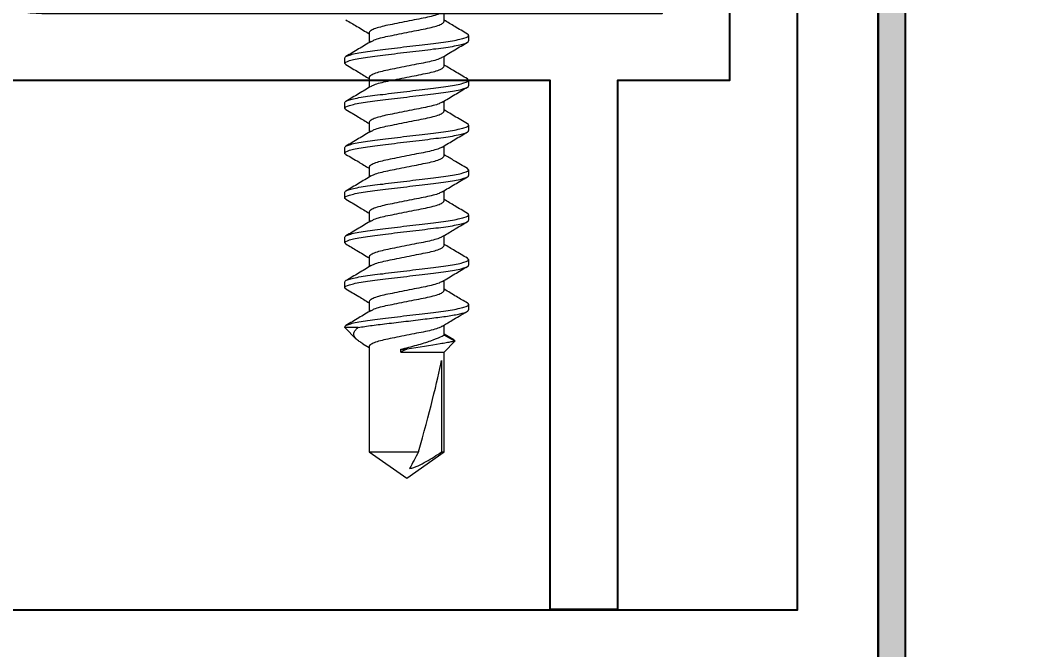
# Model space of a CAD drawing. Extents: x 0 to 79.8, y 0 to 38.2.
# Drawn here: x 26.064 to 27.181, y 28.56 to 29.262 of the extents above; entities that cross this region are included whole.
import ezdxf

# ---------------------------------------------------------------- set-up
doc = ezdxf.new("R2010")
doc.units = 0
doc.header["$MEASUREMENT"] = 0
doc.linetypes.add('SLD-Solid', pattern=[0])
doc.layers.get('0').update_dxf_attribs({"linetype": 'CONTINUOUS'})
doc.layers.get('DEFPOINTS').update_dxf_attribs({"color": 1, "linetype": 'CONTINUOUS'})
for name, color, linetype in [('SILL-PAN', 7, 'CONTINUOUS'), ('TEXT', 7, 'CONTINUOUS'), ('TITLE-BLOCK', 7, 'CONTINUOUS'), ('WATERPROOF_MATL', 5, 'CONTINUOUS')]:
    doc.layers.add(name, color=color, linetype=linetype)
doc.styles.get("Standard").update_dxf_attribs({"font": 'simplex.shx'})
doc.dimstyles.new('QUARTER HORIZONTAL', dxfattribs={"dimscale": 4, "dimtxt": 0.06, "dimasz": 0.05, "dimexe": 0.06, "dimexo": 0.032, "dimgap": 0.021, "dimtad": 0, "dimtih": 1, "dimtoh": 1, "dimdec": 4, "dimzin": 4, "dimdsep": 46, "dimlunit": 5, "dimtxsty": 'Standard', "dimcen": 0.09, "dimadec": 0, "dimazin": 1, "dimtfac": 1, "dimtdec": 4, "dimtofl": 0, "dimtmove": 0, "dimatfit": 3, "dimfxl": 0, "dimtolj": 1, "dimtzin": 0, "dimarcsym": 0})

# ---------------------------------------------------------------- blocks, each defined once
blk = doc.blocks.new('25559')
at = {"color": 7, "linetype": 'SLD-Solid', "lineweight": 15}
for p, q in [((0.5062, 0.069), (0.5125, 0.069)), ((0.5562, 0.069), (0.5548, 0.0678)), ((0.5562, 0.069), (0.5625, 0.069)), ((0.6062, 0.069), (0.6125, 0.069)), ((0.6562, 0.069), (0.6548, 0.0677)), ((0.6562, 0.069), (0.6625, 0.069)), ((0.7062, 0.069), (0.7125, 0.069)), ((0.7562, 0.069), (0.7548, 0.0677)), ((0.7562, 0.069), (0.7625, 0.069)), ((0.8062, 0.069), (0.8125, 0.069)), ((0.8458, 0.0525), (0.8393, 0.0417)), ((0.8474, 0.0537), (0.8405, 0.0417)), ((0.8594, 0.0417), (0.8474, 0.0537)), ((0.4905, 0.0417), (0.4795, 0.0417)), ((0.5405, 0.0417), (0.5295, 0.0417)), ((0.5905, 0.0417), (0.5795, 0.0417)), ((0.6405, 0.0417), (0.6295, 0.0417)), ((0.6905, 0.0417), (0.6795, 0.0417)), ((0.7405, 0.0417), (0.7295, 0.0417)), ((0.7905, 0.0417), (0.7795, 0.0417)), ((0.8405, 0.0417), (0.8294, 0.0417)), ((0.9708, 0.0417), (0.8594, 0.0417)), ((0.8594, -0.0065), (0.8594, 0.0417)), ((0.8688, 0.0389), (0.9708, 0.0389)), ((1, 0), (0.9708, 0.0417)), ((0.9708, 0.0389), (0.9708, 0.0417)), ((0.9708, -0.0417), (0.9708, 0.0132)), ((0.8562, -0.0065), (0.8562, 0.0003)), ((0.9708, -0.0417), (1, 0)), ((0.8594, -0.0065), (0.8562, -0.0065)), ((0.5032, -0.0417), (0.5143, -0.0417)), ((0.5532, -0.0417), (0.5643, -0.0417)), ((0.6032, -0.0417), (0.6143, -0.0417)), ((0.6532, -0.0417), (0.6643, -0.0417)), ((0.7032, -0.0417), (0.7143, -0.0417)), ((0.7532, -0.0417), (0.7643, -0.0417)), ((0.8032, -0.0417), (0.8143, -0.0417)), ((0.8503, -0.0487), (0.8545, -0.0417)), ((0.8532, -0.0417), (0.9708, -0.0417)), ((0.8321, -0.054), (0.8321, -0.069)), ((0.8321, -0.069), (0.8449, -0.0562)), ((0.5375, -0.069), (0.5312, -0.069)), ((0.5389, -0.0678), (0.5375, -0.069)), ((0.5875, -0.069), (0.5812, -0.069)), ((0.5889, -0.0677), (0.5875, -0.069)), ((0.6375, -0.069), (0.6312, -0.069)), ((0.6875, -0.069), (0.6812, -0.069)), ((0.7375, -0.069), (0.7312, -0.069)), ((0.7389, -0.0678), (0.7375, -0.069)), ((0.7875, -0.069), (0.7812, -0.069)), ((0.8321, -0.069), (0.8312, -0.069))]:
    blk.add_line(p, q, dxfattribs=at)
blk.add_ellipse((0.9907, 0), major_axis=(0.143, -0.0411), ratio=0.048755, start_param=1.724549, end_param=2.605956, dxfattribs=at)
for points, knots in [([(0.5048, 0.0677), (0.502, 0.063), (0.4969, 0.0543), (0.4917, 0.0456), (0.4893, 0.0417)], [0, 0, 0, 0, 0.545575, 1, 1, 1, 1]), ([(0.5062, 0.069), (0.5058, 0.069), (0.5053, 0.069), (0.5048, 0.0677), (0.5048, 0.0677)], [0, 0, 0, 0, 0.988917, 1, 1, 1, 1]), ([(0.5312, -0.069), (0.5303, -0.069), (0.5293, -0.0673), (0.5271, -0.0603), (0.5259, -0.055), (0.5244, -0.0453), (0.5239, -0.0418), (0.5229, -0.0345), (0.5225, -0.0308), (0.521, -0.0185), (0.5199, -0.0092), (0.5176, 0.0092), (0.5165, 0.0185), (0.515, 0.0308), (0.5146, 0.0345), (0.5136, 0.0418), (0.5131, 0.0453), (0.5116, 0.055), (0.5104, 0.0603), (0.5082, 0.0673), (0.5072, 0.069), (0.5062, 0.069)], [0, 0, 0, 0, 0.125, 0.125, 0.25, 0.25, 0.3125, 0.3125, 0.375, 0.375, 0.5, 0.5, 0.625, 0.625, 0.6875, 0.6875, 0.75, 0.75, 0.875, 0.875, 1, 1, 1, 1]), ([(0.5375, -0.069), (0.5366, -0.069), (0.5355, -0.0673), (0.5333, -0.0603), (0.5322, -0.055), (0.5306, -0.0453), (0.5301, -0.0418), (0.5292, -0.0345), (0.5287, -0.0308), (0.5272, -0.0185), (0.5261, -0.0092), (0.5239, 0.0092), (0.5228, 0.0185), (0.5213, 0.0308), (0.5208, 0.0345), (0.5199, 0.0418), (0.5194, 0.0453), (0.5178, 0.055), (0.5167, 0.0603), (0.5145, 0.0673), (0.5134, 0.069), (0.5125, 0.069)], [0, 0, 0, 0, 0.125, 0.125, 0.25, 0.25, 0.3125, 0.3125, 0.375, 0.375, 0.5, 0.5, 0.625, 0.625, 0.6875, 0.6875, 0.75, 0.75, 0.875, 0.875, 1, 1, 1, 1]), ([(0.5307, 0.0397), (0.5279, 0.0443), (0.5222, 0.0537), (0.5167, 0.063), (0.5139, 0.0678)], [0, 0, 0, 0, 0.4975, 1, 1, 1, 1]), ([(0.5548, 0.0678), (0.552, 0.063), (0.5469, 0.0543), (0.5417, 0.0457), (0.5393, 0.0417)], [0, 0, 0, 0, 0.543159, 1, 1, 1, 1]), ([(0.5812, -0.069), (0.5803, -0.069), (0.5793, -0.0673), (0.5771, -0.0603), (0.5759, -0.055), (0.5744, -0.0453), (0.5739, -0.0418), (0.5729, -0.0345), (0.5725, -0.0308), (0.571, -0.0185), (0.5699, -0.0092), (0.5676, 0.0092), (0.5665, 0.0185), (0.565, 0.0308), (0.5646, 0.0345), (0.5636, 0.0418), (0.5631, 0.0453), (0.5616, 0.055), (0.5604, 0.0603), (0.5582, 0.0673), (0.5572, 0.069), (0.5562, 0.069)], [0, 0, 0, 0, 0.125, 0.125, 0.25, 0.25, 0.3125, 0.3125, 0.375, 0.375, 0.5, 0.5, 0.625, 0.625, 0.6875, 0.6875, 0.75, 0.75, 0.875, 0.875, 1, 1, 1, 1]), ([(0.5875, -0.069), (0.5866, -0.069), (0.5855, -0.0673), (0.5833, -0.0603), (0.5822, -0.055), (0.5806, -0.0453), (0.5801, -0.0418), (0.5792, -0.0345), (0.5787, -0.0308), (0.5772, -0.0185), (0.5761, -0.0092), (0.5739, 0.0092), (0.5728, 0.0185), (0.5713, 0.0308), (0.5708, 0.0345), (0.5699, 0.0418), (0.5694, 0.0453), (0.5678, 0.055), (0.5667, 0.0603), (0.5645, 0.0673), (0.5634, 0.069), (0.5625, 0.069)], [0, 0, 0, 0, 0.125, 0.125, 0.25, 0.25, 0.3125, 0.3125, 0.375, 0.375, 0.5, 0.5, 0.625, 0.625, 0.6875, 0.6875, 0.75, 0.75, 0.875, 0.875, 1, 1, 1, 1]), ([(0.5808, 0.0396), (0.5779, 0.0442), (0.5723, 0.0536), (0.5667, 0.063), (0.5639, 0.0678)], [0, 0, 0, 0, 0.497134, 1, 1, 1, 1]), ([(0.6048, 0.0677), (0.6034, 0.0653), (0.6007, 0.0607), (0.5963, 0.0531), (0.5925, 0.0469), (0.5903, 0.0432), (0.5893, 0.0417)], [0, 0, 0, 0, 0.299941, 0.565966, 0.820653, 1, 1, 1, 1]), ([(0.6062, 0.069), (0.6058, 0.069), (0.6053, 0.069), (0.6048, 0.0677), (0.6048, 0.0677)], [0, 0, 0, 0, 0.978012, 1, 1, 1, 1]), ([(0.6312, -0.069), (0.6303, -0.069), (0.6293, -0.0673), (0.6271, -0.0603), (0.6259, -0.055), (0.6244, -0.0453), (0.6239, -0.0418), (0.6229, -0.0345), (0.6225, -0.0308), (0.621, -0.0185), (0.6199, -0.0092), (0.6176, 0.0092), (0.6165, 0.0185), (0.615, 0.0308), (0.6146, 0.0345), (0.6136, 0.0418), (0.6131, 0.0453), (0.6116, 0.055), (0.6104, 0.0603), (0.6082, 0.0673), (0.6072, 0.069), (0.6062, 0.069)], [0, 0, 0, 0, 0.125, 0.125, 0.25, 0.25, 0.3125, 0.3125, 0.375, 0.375, 0.5, 0.5, 0.625, 0.625, 0.6875, 0.6875, 0.75, 0.75, 0.875, 0.875, 1, 1, 1, 1]), ([(0.6375, -0.069), (0.6366, -0.069), (0.6355, -0.0673), (0.6333, -0.0603), (0.6322, -0.055), (0.6306, -0.0453), (0.6301, -0.0418), (0.6292, -0.0345), (0.6287, -0.0308), (0.6272, -0.0185), (0.6261, -0.0092), (0.6239, 0.0092), (0.6228, 0.0185), (0.6213, 0.0308), (0.6208, 0.0345), (0.6199, 0.0418), (0.6194, 0.0453), (0.6178, 0.055), (0.6167, 0.0603), (0.6145, 0.0673), (0.6134, 0.069), (0.6125, 0.069)], [0, 0, 0, 0, 0.125, 0.125, 0.25, 0.25, 0.3125, 0.3125, 0.375, 0.375, 0.5, 0.5, 0.625, 0.625, 0.6875, 0.6875, 0.75, 0.75, 0.875, 0.875, 1, 1, 1, 1]), ([(0.6308, 0.0395), (0.628, 0.0442), (0.6223, 0.0535), (0.6168, 0.063), (0.614, 0.0677)], [0, 0, 0, 0, 0.497137, 1, 1, 1, 1]), ([(0.6548, 0.0678), (0.6518, 0.0626), (0.6466, 0.0539), (0.6414, 0.0452), (0.6393, 0.0417)], [0, 0, 0, 0, 0.593911, 1, 1, 1, 1]), ([(0.6812, -0.069), (0.6803, -0.069), (0.6793, -0.0673), (0.6771, -0.0603), (0.6759, -0.055), (0.6744, -0.0453), (0.6739, -0.0418), (0.6729, -0.0345), (0.6725, -0.0308), (0.671, -0.0185), (0.6699, -0.0092), (0.6676, 0.0092), (0.6665, 0.0185), (0.665, 0.0308), (0.6646, 0.0345), (0.6636, 0.0418), (0.6631, 0.0453), (0.6616, 0.055), (0.6604, 0.0603), (0.6582, 0.0673), (0.6572, 0.069), (0.6562, 0.069)], [0, 0, 0, 0, 0.125, 0.125, 0.25, 0.25, 0.3125, 0.3125, 0.375, 0.375, 0.5, 0.5, 0.625, 0.625, 0.6875, 0.6875, 0.75, 0.75, 0.875, 0.875, 1, 1, 1, 1]), ([(0.6875, -0.069), (0.6866, -0.069), (0.6855, -0.0673), (0.6833, -0.0603), (0.6822, -0.055), (0.6806, -0.0453), (0.6801, -0.0418), (0.6792, -0.0345), (0.6787, -0.0308), (0.6772, -0.0185), (0.6761, -0.0092), (0.6739, 0.0092), (0.6728, 0.0185), (0.6713, 0.0308), (0.6708, 0.0345), (0.6699, 0.0418), (0.6694, 0.0453), (0.6678, 0.055), (0.6667, 0.0603), (0.6645, 0.0673), (0.6634, 0.069), (0.6625, 0.069)], [0, 0, 0, 0, 0.125, 0.125, 0.25, 0.25, 0.3125, 0.3125, 0.375, 0.375, 0.5, 0.5, 0.625, 0.625, 0.6875, 0.6875, 0.75, 0.75, 0.875, 0.875, 1, 1, 1, 1]), ([(0.6807, 0.0396), (0.6779, 0.0442), (0.6723, 0.0536), (0.6668, 0.063), (0.664, 0.0677)], [0, 0, 0, 0, 0.497403, 1, 1, 1, 1]), ([(0.7048, 0.0677), (0.702, 0.063), (0.6969, 0.0543), (0.6917, 0.0456), (0.6893, 0.0417)], [0, 0, 0, 0, 0.544742, 1, 1, 1, 1]), ([(0.7062, 0.069), (0.7058, 0.069), (0.7053, 0.069), (0.7048, 0.0677), (0.7048, 0.0677)], [0, 0, 0, 0, 0.981212, 1, 1, 1, 1]), ([(0.7312, -0.069), (0.7303, -0.069), (0.7293, -0.0673), (0.7271, -0.0603), (0.7259, -0.055), (0.7244, -0.0453), (0.7239, -0.0418), (0.7229, -0.0345), (0.7225, -0.0308), (0.721, -0.0185), (0.7199, -0.0092), (0.7176, 0.0092), (0.7165, 0.0185), (0.715, 0.0308), (0.7146, 0.0345), (0.7136, 0.0418), (0.7131, 0.0453), (0.7116, 0.055), (0.7104, 0.0603), (0.7082, 0.0673), (0.7072, 0.069), (0.7062, 0.069)], [0, 0, 0, 0, 0.125, 0.125, 0.25, 0.25, 0.3125, 0.3125, 0.375, 0.375, 0.5, 0.5, 0.625, 0.625, 0.6875, 0.6875, 0.75, 0.75, 0.875, 0.875, 1, 1, 1, 1]), ([(0.7375, -0.069), (0.7366, -0.069), (0.7355, -0.0673), (0.7333, -0.0603), (0.7322, -0.055), (0.7306, -0.0453), (0.7301, -0.0418), (0.7292, -0.0345), (0.7287, -0.0308), (0.7272, -0.0185), (0.7261, -0.0092), (0.7239, 0.0092), (0.7228, 0.0185), (0.7213, 0.0308), (0.7208, 0.0345), (0.7199, 0.0418), (0.7194, 0.0453), (0.7178, 0.055), (0.7167, 0.0603), (0.7145, 0.0673), (0.7134, 0.069), (0.7125, 0.069)], [0, 0, 0, 0, 0.125, 0.125, 0.25, 0.25, 0.3125, 0.3125, 0.375, 0.375, 0.5, 0.5, 0.625, 0.625, 0.6875, 0.6875, 0.75, 0.75, 0.875, 0.875, 1, 1, 1, 1]), ([(0.7307, 0.0396), (0.7283, 0.0437), (0.7226, 0.053), (0.7171, 0.0625), (0.7139, 0.0677)], [0, 0, 0, 0, 0.438749, 1, 1, 1, 1]), ([(0.7548, 0.0678), (0.752, 0.063), (0.7469, 0.0543), (0.7417, 0.0457), (0.7393, 0.0417)], [0, 0, 0, 0, 0.544674, 1, 1, 1, 1]), ([(0.7812, -0.069), (0.7803, -0.069), (0.7793, -0.0673), (0.7771, -0.0603), (0.7759, -0.055), (0.7744, -0.0453), (0.7739, -0.0418), (0.7729, -0.0345), (0.7725, -0.0308), (0.771, -0.0185), (0.7699, -0.0092), (0.7676, 0.0092), (0.7665, 0.0185), (0.765, 0.0308), (0.7646, 0.0345), (0.7636, 0.0418), (0.7631, 0.0453), (0.7616, 0.055), (0.7604, 0.0603), (0.7582, 0.0673), (0.7572, 0.069), (0.7562, 0.069)], [0, 0, 0, 0, 0.125, 0.125, 0.25, 0.25, 0.3125, 0.3125, 0.375, 0.375, 0.5, 0.5, 0.625, 0.625, 0.6875, 0.6875, 0.75, 0.75, 0.875, 0.875, 1, 1, 1, 1]), ([(0.7875, -0.069), (0.7866, -0.069), (0.7855, -0.0673), (0.7833, -0.0603), (0.7822, -0.055), (0.7806, -0.0453), (0.7801, -0.0418), (0.7792, -0.0345), (0.7787, -0.0308), (0.7772, -0.0185), (0.7761, -0.0092), (0.7739, 0.0092), (0.7728, 0.0185), (0.7713, 0.0308), (0.7708, 0.0345), (0.7699, 0.0418), (0.7694, 0.0453), (0.7678, 0.055), (0.7667, 0.0603), (0.7645, 0.0673), (0.7634, 0.069), (0.7625, 0.069)], [0, 0, 0, 0, 0.125, 0.125, 0.25, 0.25, 0.3125, 0.3125, 0.375, 0.375, 0.5, 0.5, 0.625, 0.625, 0.6875, 0.6875, 0.75, 0.75, 0.875, 0.875, 1, 1, 1, 1]), ([(0.7808, 0.0395), (0.778, 0.0442), (0.7723, 0.0536), (0.7667, 0.063), (0.764, 0.0677)], [0, 0, 0, 0, 0.497058, 1, 1, 1, 1]), ([(0.8048, 0.0677), (0.8024, 0.0636), (0.7973, 0.0549), (0.7921, 0.0463), (0.7893, 0.0417)], [0, 0, 0, 0, 0.470268, 1, 1, 1, 1]), ([(0.8062, 0.069), (0.8058, 0.069), (0.8053, 0.069), (0.8048, 0.0677), (0.8048, 0.0677)], [0, 0, 0, 0, 0.993451, 1, 1, 1, 1]), ([(0.8312, -0.069), (0.8303, -0.069), (0.8293, -0.0673), (0.8271, -0.0603), (0.8259, -0.055), (0.8244, -0.0453), (0.8239, -0.0418), (0.8229, -0.0345), (0.8225, -0.0308), (0.821, -0.0185), (0.8199, -0.0092), (0.8176, 0.0092), (0.8165, 0.0185), (0.815, 0.0308), (0.8146, 0.0345), (0.8136, 0.0418), (0.8131, 0.0453), (0.8116, 0.055), (0.8104, 0.0603), (0.8082, 0.0673), (0.8072, 0.069), (0.8062, 0.069)], [0, 0, 0, 0, 0.125, 0.125, 0.25, 0.25, 0.3125, 0.3125, 0.375, 0.375, 0.5, 0.5, 0.625, 0.625, 0.6875, 0.6875, 0.75, 0.75, 0.875, 0.875, 1, 1, 1, 1]), ([(0.8321, -0.054), (0.8312, -0.0495), (0.8304, -0.0441), (0.8293, -0.0355), (0.8289, -0.0326), (0.8282, -0.0263), (0.8278, -0.023), (0.8265, -0.0128), (0.8257, -0.0054), (0.8239, 0.0091), (0.823, 0.0163), (0.8214, 0.0296), (0.8207, 0.0356), (0.8192, 0.0468), (0.8183, 0.0519), (0.8166, 0.0604), (0.8157, 0.0637), (0.814, 0.068), (0.8132, 0.069), (0.8125, 0.069)], [0, 0, 0, 0, 0.125, 0.125, 0.1875, 0.1875, 0.25, 0.25, 0.375, 0.375, 0.5, 0.5, 0.625, 0.625, 0.75, 0.75, 0.875, 0.875, 1, 1, 1, 1]), ([(0.8306, 0.0398), (0.8297, 0.0413), (0.8277, 0.0446), (0.8237, 0.0511), (0.8189, 0.0592), (0.8157, 0.0646), (0.814, 0.0677)], [0, 0, 0, 0, 0.1901712, 0.4057969, 0.6676779, 1, 1, 1, 1]), ([(0.8459, 0.0525), (0.8459, 0.0526), (0.8465, 0.0542), (0.847, 0.0539), (0.8474, 0.0537)], [0, 0, 0, 0, 0.089674, 1, 1, 1, 1]), ([(0.8474, 0.0537), (0.8474, 0.0537), (0.8477, 0.0521), (0.8484, 0.0479), (0.8488, 0.0461), (0.8495, 0.042), (0.8499, 0.0397), (0.852, 0.027), (0.8542, 0.0133), (0.8562, 0.0003)], [0, 0, 0, 0, 0.25, 0.25, 0.375, 0.375, 0.5, 0.5, 1, 1, 1, 1]), ([(0.4806, 0.0396), (0.4812, 0.0386), (0.4825, 0.0363), (0.4846, 0.0298), (0.4866, 0.0211), (0.4885, 0.011), (0.4907, 0), (0.493, -0.011), (0.4949, -0.0211), (0.4969, -0.0298), (0.4991, -0.0365), (0.5013, -0.0409), (0.5026, -0.0415), (0.5032, -0.0417)], [0, 0, 0, 0, 0.077477, 0.171444, 0.261982, 0.352519, 0.446486, 0.540453, 0.630991, 0.721528, 0.815495, 0.909462, 1, 1, 1, 1]), ([(0.513, -0.0393), (0.5125, -0.0384), (0.5112, -0.0362), (0.5091, -0.0297), (0.5072, -0.0211), (0.5052, -0.011), (0.503, 0), (0.5008, 0.011), (0.4988, 0.0211), (0.4969, 0.0298), (0.4947, 0.0365), (0.4925, 0.0409), (0.4911, 0.0415), (0.4905, 0.0417)], [0, 0, 0, 0, 0.07205, 0.16657, 0.25764, 0.34871, 0.44323, 0.53775, 0.62882, 0.71989, 0.81441, 0.90893, 1, 1, 1, 1]), ([(0.5307, 0.0395), (0.5312, 0.0385), (0.5326, 0.0363), (0.5346, 0.0298), (0.5366, 0.0211), (0.5385, 0.011), (0.5407, 0), (0.543, -0.011), (0.5449, -0.0211), (0.5469, -0.0298), (0.5491, -0.0365), (0.5513, -0.0409), (0.5526, -0.0415), (0.5532, -0.0417)], [0, 0, 0, 0, 0.075758, 0.1699, 0.260606, 0.351313, 0.445455, 0.539597, 0.630303, 0.721009, 0.815152, 0.909294, 1, 1, 1, 1]), ([(0.5631, -0.0396), (0.5625, -0.0386), (0.5612, -0.0363), (0.5591, -0.0298), (0.5572, -0.0211), (0.5552, -0.011), (0.553, 0), (0.5508, 0.011), (0.5488, 0.0211), (0.5469, 0.0298), (0.5447, 0.0365), (0.5425, 0.0409), (0.5411, 0.0415), (0.5405, 0.0417)], [0, 0, 0, 0, 0.076547, 0.170609, 0.261238, 0.351867, 0.445929, 0.53999, 0.630619, 0.721248, 0.81531, 0.909371, 1, 1, 1, 1]), ([(0.5807, 0.0394), (0.5813, 0.0384), (0.5826, 0.0362), (0.5846, 0.0298), (0.5866, 0.0211), (0.5885, 0.011), (0.5907, 0), (0.593, -0.011), (0.5949, -0.0211), (0.5969, -0.0298), (0.5991, -0.0365), (0.6013, -0.0409), (0.6026, -0.0415), (0.6032, -0.0417)], [0, 0, 0, 0, 0.072707, 0.16716, 0.258166, 0.349171, 0.443624, 0.538077, 0.629083, 0.720089, 0.814541, 0.908994, 1, 1, 1, 1]), ([(0.613, -0.0393), (0.6124, -0.0384), (0.6112, -0.0362), (0.6091, -0.0297), (0.6072, -0.0211), (0.6052, -0.011), (0.603, 0), (0.6008, 0.011), (0.5988, 0.0211), (0.5969, 0.0298), (0.5947, 0.0365), (0.5925, 0.0409), (0.5911, 0.0415), (0.5905, 0.0417)], [0, 0, 0, 0, 0.071493, 0.166069, 0.257194, 0.348319, 0.442896, 0.537472, 0.628597, 0.719722, 0.814299, 0.908875, 1, 1, 1, 1]), ([(0.6308, 0.0393), (0.6313, 0.0384), (0.6326, 0.0362), (0.6346, 0.0297), (0.6366, 0.0211), (0.6385, 0.011), (0.6407, 0), (0.643, -0.011), (0.6449, -0.0211), (0.6469, -0.0298), (0.6491, -0.0365), (0.6513, -0.0409), (0.6526, -0.0415), (0.6532, -0.0417)], [0, 0, 0, 0, 0.071416, 0.166001, 0.257133, 0.348265, 0.44285, 0.537434, 0.628567, 0.719699, 0.814283, 0.908868, 1, 1, 1, 1]), ([(0.663, -0.0394), (0.6625, -0.0385), (0.6612, -0.0362), (0.6591, -0.0298), (0.6572, -0.0211), (0.6552, -0.011), (0.653, 0), (0.6508, 0.011), (0.6488, 0.0211), (0.6469, 0.0298), (0.6447, 0.0365), (0.6425, 0.0409), (0.6411, 0.0415), (0.6405, 0.0417)], [0, 0, 0, 0, 0.073737, 0.168085, 0.258989, 0.349894, 0.444242, 0.53859, 0.629495, 0.720399, 0.814747, 0.909095, 1, 1, 1, 1]), ([(0.6807, 0.0394), (0.6813, 0.0384), (0.6826, 0.0362), (0.6846, 0.0298), (0.6866, 0.0211), (0.6885, 0.011), (0.6907, 0), (0.693, -0.011), (0.6949, -0.0211), (0.6969, -0.0298), (0.6991, -0.0365), (0.7013, -0.0409), (0.7026, -0.0415), (0.7032, -0.0417)], [0, 0, 0, 0, 0.073077, 0.167492, 0.258462, 0.349431, 0.443846, 0.538261, 0.629231, 0.7202, 0.814615, 0.909031, 1, 1, 1, 1]), ([(0.713, -0.0393), (0.7124, -0.0384), (0.7112, -0.0362), (0.7091, -0.0297), (0.7072, -0.0211), (0.7052, -0.011), (0.703, 0), (0.7008, 0.011), (0.6988, 0.0211), (0.6969, 0.0298), (0.6947, 0.0365), (0.6925, 0.0409), (0.6911, 0.0415), (0.6905, 0.0417)], [0, 0, 0, 0, 0.071238, 0.16584, 0.25699, 0.34814, 0.442743, 0.537345, 0.628495, 0.719645, 0.814248, 0.90885, 1, 1, 1, 1]), ([(0.7307, 0.0394), (0.7313, 0.0385), (0.7326, 0.0362), (0.7346, 0.0298), (0.7366, 0.0211), (0.7385, 0.011), (0.7407, 0), (0.743, -0.011), (0.7449, -0.0211), (0.7469, -0.0298), (0.7491, -0.0365), (0.7513, -0.0409), (0.7526, -0.0415), (0.7532, -0.0417)], [0, 0, 0, 0, 0.073684, 0.168037, 0.258947, 0.349857, 0.44421, 0.538564, 0.629474, 0.720383, 0.814737, 0.90909, 1, 1, 1, 1]), ([(0.7631, -0.0395), (0.7625, -0.0385), (0.7612, -0.0363), (0.7591, -0.0298), (0.7572, -0.0211), (0.7552, -0.011), (0.753, 0), (0.7508, 0.011), (0.7488, 0.0211), (0.7469, 0.0298), (0.7447, 0.0365), (0.7425, 0.0409), (0.7411, 0.0415), (0.7405, 0.0417)], [0, 0, 0, 0, 0.0748562, 0.1690902, 0.259885, 0.3506798, 0.4449137, 0.5391477, 0.6299425, 0.7207373, 0.8149712, 0.9092052, 1, 1, 1, 1]), ([(0.7808, 0.0393), (0.7813, 0.0384), (0.7826, 0.0362), (0.7846, 0.0297), (0.7866, 0.0211), (0.7885, 0.011), (0.7907, 0), (0.793, -0.011), (0.7949, -0.0211), (0.7969, -0.0298), (0.7991, -0.0365), (0.8013, -0.0409), (0.8026, -0.0415), (0.8032, -0.0417)], [0, 0, 0, 0, 0.071394, 0.165981, 0.257115, 0.34825, 0.442836, 0.537423, 0.628558, 0.719692, 0.814279, 0.908865, 1, 1, 1, 1]), ([(0.813, -0.0393), (0.8124, -0.0384), (0.8112, -0.0362), (0.8091, -0.0297), (0.8072, -0.0211), (0.8052, -0.011), (0.803, 0), (0.8008, 0.011), (0.7988, 0.0211), (0.7969, 0.0298), (0.7947, 0.0365), (0.7925, 0.0409), (0.7911, 0.0415), (0.7905, 0.0417)], [0, 0, 0, 0, 0.0713374, 0.1659298, 0.2570699, 0.3482101, 0.4428025, 0.5373948, 0.628535, 0.7196751, 0.8142675, 0.9088599, 1, 1, 1, 1]), ([(0.8306, 0.0395), (0.8312, 0.0385), (0.8325, 0.0363), (0.8346, 0.0298), (0.8366, 0.0211), (0.8385, 0.011), (0.8407, 0), (0.843, -0.011), (0.8449, -0.0211), (0.8469, -0.0298), (0.8491, -0.0365), (0.8513, -0.0409), (0.8526, -0.0415), (0.8532, -0.0417)], [0, 0, 0, 0, 0.0759686, 0.1700892, 0.2607749, 0.3514605, 0.4455811, 0.5397018, 0.6303874, 0.7210731, 0.8151937, 0.9093144, 1, 1, 1, 1]), ([(0.8562, -0.0065), (0.8548, -0.0005), (0.8533, 0.0056), (0.8501, 0.017), (0.8484, 0.0224), (0.8452, 0.0314), (0.8436, 0.0352), (0.8413, 0.0403), (0.8405, 0.0417), (0.8405, 0.0417)], [0, 0, 0, 0, 0.25, 0.25, 0.5, 0.5, 0.75, 0.75, 1, 1, 1, 1]), ([(0.9893, 0.0032), (0.9888, 0.0066), (0.9876, 0.0097), (0.9848, 0.0159), (0.9832, 0.0189), (0.9781, 0.0276), (0.9745, 0.0333), (0.9708, 0.0389)], [0, 0, 0, 0, 0.25, 0.25, 0.5, 0.5, 1, 1, 1, 1]), ([(0.489, -0.0677), (0.4914, -0.0636), (0.4965, -0.0549), (0.5017, -0.0463), (0.5045, -0.0417)], [0, 0, 0, 0, 0.470247, 1, 1, 1, 1]), ([(0.513, -0.0395), (0.5158, -0.0442), (0.5215, -0.0536), (0.527, -0.063), (0.5298, -0.0677)], [0, 0, 0, 0, 0.497098, 1, 1, 1, 1]), ([(0.5389, -0.0678), (0.5417, -0.063), (0.5468, -0.0543), (0.5521, -0.0457), (0.5545, -0.0417)], [0, 0, 0, 0, 0.543195, 1, 1, 1, 1]), ([(0.5631, -0.0397), (0.5659, -0.0443), (0.5715, -0.0536), (0.577, -0.063), (0.5798, -0.0677)], [0, 0, 0, 0, 0.497658, 1, 1, 1, 1]), ([(0.5889, -0.0677), (0.5917, -0.063), (0.5969, -0.0543), (0.6021, -0.0457), (0.6045, -0.0417)], [0, 0, 0, 0, 0.545499, 1, 1, 1, 1]), ([(0.613, -0.0395), (0.6158, -0.0442), (0.6215, -0.0536), (0.627, -0.063), (0.6298, -0.0677)], [0, 0, 0, 0, 0.49704, 1, 1, 1, 1]), ([(0.639, -0.0677), (0.6418, -0.063), (0.6469, -0.0543), (0.6521, -0.0456), (0.6545, -0.0417)], [0, 0, 0, 0, 0.544904, 1, 1, 1, 1]), ([(0.663, -0.0396), (0.6658, -0.0443), (0.6715, -0.0536), (0.677, -0.063), (0.6798, -0.0677)], [0, 0, 0, 0, 0.497428, 1, 1, 1, 1]), ([(0.689, -0.0677), (0.6917, -0.063), (0.6969, -0.0543), (0.7021, -0.0457), (0.7045, -0.0417)], [0, 0, 0, 0, 0.5433102, 1, 1, 1, 1]), ([(0.713, -0.0395), (0.7158, -0.0442), (0.7214, -0.0535), (0.727, -0.063), (0.7298, -0.0677)], [0, 0, 0, 0, 0.497095, 1, 1, 1, 1]), ([(0.7389, -0.0678), (0.7414, -0.0637), (0.7465, -0.0549), (0.7517, -0.0463), (0.7545, -0.0417)], [0, 0, 0, 0, 0.473124, 1, 1, 1, 1]), ([(0.763, -0.0397), (0.7659, -0.0443), (0.7715, -0.0536), (0.777, -0.063), (0.7798, -0.0678)], [0, 0, 0, 0, 0.4973758, 1, 1, 1, 1]), ([(0.789, -0.0677), (0.7918, -0.0629), (0.7969, -0.0543), (0.8021, -0.0456), (0.8045, -0.0417)], [0, 0, 0, 0, 0.5456553, 1, 1, 1, 1]), ([(0.813, -0.0395), (0.8158, -0.0442), (0.8214, -0.0535), (0.827, -0.0629), (0.8298, -0.0677)], [0, 0, 0, 0, 0.497203, 1, 1, 1, 1]), ([(0.8502, -0.0487), (0.8493, -0.0502), (0.8475, -0.0532), (0.845, -0.0562), (0.8426, -0.0582), (0.8399, -0.0592), (0.8372, -0.0587), (0.8346, -0.0571), (0.8329, -0.055), (0.8321, -0.054)], [0, 0, 0, 0, 0.1335352, 0.2658555, 0.4012862, 0.5532901, 0.708367, 0.852872, 1, 1, 1, 1]), ([(0.639, -0.0677), (0.639, -0.0677), (0.6384, -0.069), (0.638, -0.069), (0.6375, -0.069)], [0, 0, 0, 0, 0.017618, 1, 1, 1, 1]), ([(0.689, -0.0677), (0.689, -0.0677), (0.6884, -0.069), (0.688, -0.069), (0.6875, -0.069)], [0, 0, 0, 0, 0.009197, 1, 1, 1, 1]), ([(0.789, -0.0677), (0.789, -0.0677), (0.7884, -0.069), (0.788, -0.069), (0.7875, -0.069)], [0, 0, 0, 0, 0.019289, 1, 1, 1, 1])]:
    blk.add_open_spline(points, degree=3, knots=knots, dxfattribs=at)
for points in [[(0.9708, 0.0132), (0.977, 0.0099), (0.9831, 0.0065), (0.9893, 0.0032)], [(0.8562, 0.0003), (0.8573, -0.0021), (0.8583, -0.0043), (0.8594, -0.0065)]]:
    blk.add_open_spline(points, degree=3, dxfattribs=at)
blk = doc.blocks.new('*D213')
at = {"layer": 'DEFPOINTS', "color": 0}
for p in [(28.1726, 29.917), (28.7956, 29.917), (27.0199, 28.5145)]:
    blk.add_point(p, dxfattribs=at)
at = {"layer": 'TITLE-BLOCK', "color": 0, "lineweight": -2}
for p, q in [((28.3006, 29.917), (29.0356, 29.917)), ((28.7956, 29.717), (28.7956, 29.5798)), ((28.7956, 28.7145), (28.7956, 28.8518)), ((27.1479, 28.5145), (29.0356, 28.5145))]:
    blk.add_line(p, q, dxfattribs=at)
at = {"layer": 'TITLE-BLOCK', "color": 0}
for points in [[(28.7622, 29.717), (28.8289, 29.717), (28.7956, 29.917)], [(28.7622, 28.7145), (28.8289, 28.7145), (28.7956, 28.5145)]]:
    blk.add_solid(points, dxfattribs=at)
at = {"layer": 'TITLE-BLOCK', "color": 0, "insert": (28.7956, 29.2158), "char_height": 0.24, "attachment_point": 5}
blk.add_mtext('\\A1;1{\\H1x;\\S3/8;}"', dxfattribs=at)

msp = doc.modelspace()

# ---------------------------------------------------------------- hatches: boundary and pattern name
at = {"layer": 'TITLE-BLOCK'}
h = msp.add_hatch(dxfattribs=at)
h.set_pattern_fill('AR-CONC', color=256, scale=0.1, style=0)
h.set_pattern_definition([(50, (95.20925, 29.9236), (0.71726, -0.062752), [0.075, -0.825]), (355, (95.20925, 29.9236), (-0.138751, 0.752192), [0.06, -0.66]), (100.4514, (95.269, 29.9184), (0.5785094, 0.6894395), [0.06374, -0.701142]), (46.1842, (95.20925, 30.1236), (1.067241, -0.165519), [0.1125, -1.2375]), (96.6356, (95.2982, 30.1098), (0.934663, 0.974118), [0.09561, -1.051713]), (351.1842, (95.2092, 30.1236), (0.934662, 0.974119), [0.09, -0.99]), (21, (95.30925, 30.0736), (0.596907, -0.402619), [0.075, -0.825]), (326, (95.30925, 30.0736), (0.243315, 0.72515), [0.06, -0.66]), (71.4514, (95.359, 30.0401), (0.8402226, 0.3225305), [0.06374, -0.701142]), (37.5, (95.20925, 29.92363), (0.01215986, 0.33289385), [0, -0.652, 0, -0.67, 0, -0.6625]), (7.5, (95.20925, 29.92363), (0.2630695, 0.3944117), [0, -0.382, 0, -0.637, 0, -0.2525]), (327.5, (94.98625, 29.92363), (0.5338224, -0.0225549), [0, -0.25, 0, -0.78, 0, -1.035]), (317.5, (94.88625, 29.92363), (0.5831862, 0.100105), [0, -0.325, 0, -0.518, 0, -0.735])])
h.paths.add_polyline_path([(20.9348821, 28.4845213), (20.9348821, 29.9170213), (19.8121385, 29.9170213), (19.7890538, 29.5485052), (19.9081258, 29.1776175), (19.9123496, 28.7281285), (20.2481851, 27.4483125), (20.922135, 26.7117447), (23.6246758, 26.3388048), (27.0492913, 26.4589675), (27.7830106, 27.2047187), (28.0463009, 28.0188556), (28.1705675, 28.9659561), (28.1554763, 29.8466201), (28.1726257, 29.9170213), (27.0498821, 29.9170213), (27.0498821, 28.4845213), (26.9316321, 28.4845213), (26.9316321, 28.0808134), (27.0802961, 27.9321494), (26.9908931, 27.7558654), (27.1144407, 27.6050064), (26.9718531, 27.4415771), (27.0951101, 27.2454614), (27.0205532, 26.9220102), (26.6796584, 26.9616995), (26.330105, 26.7797584), (26.1461836, 26.8444629), (25.8317657, 26.756322), (25.6122205, 26.9405209), (25.0066145, 26.792523), (24.780015, 26.9588132), (24.8480414, 27.2637335), (24.7004913, 27.4324614), (24.7970591, 27.7838075), (24.7230215, 27.9053507), (24.8691321, 28.0808134), (24.8691321, 28.4845213)])
at = {"layer": 'WATERPROOF_MATL'}
msp.add_hatch(color=7, dxfattribs=at).paths.add_polyline_path([(20.9648821, 29.9170213), (20.9648821, 28.5145213), (27.0198821, 28.5145213), (27.0198821, 29.9170213), (27.0498821, 29.9170213), (27.0498821, 28.4845213), (20.9348821, 28.4845213), (20.9348821, 29.9170213)])

# ---------------------------------------------------------------- linework, layer by layer
at = {"layer": 'SILL-PAN', "color": 7}
msp.add_lwpolyline([(20.9648821, 29.9170213), (21.0548821, 29.9170213), (21.0548821, 28.6045213), (26.9298821, 28.6045213), (26.9298821, 29.9170213), (27.0198821, 29.9170213), (27.0198821, 28.5145213), (20.9648821, 28.5145213)], close=True, dxfattribs=at)
at = {"layer": 'TEXT'}
msp.add_lwpolyline([(25.9628819, 29.3950224, 0.414213562), (26.0878819, 29.2700224), (26.7793817, 29.2700224), (26.7793817, 29.5700224), (26.5843817, 29.5700224), (26.5843817, 29.6450224), (26.8543817, 29.6450224), (26.8543817, 29.1950224), (26.7293817, 29.1950224), (26.7293817, 28.6050224), (26.6543817, 28.6050224), (26.6543817, 29.1950224), (25.9503819, 29.1950224)], format="xyb", dxfattribs=at)
at = {"layer": 'WATERPROOF_MATL', "color": 7}
msp.add_lwpolyline([(20.9648821, 29.9170213), (20.9648821, 28.5145213), (27.0198821, 28.5145213), (27.0198821, 29.9170213), (27.0498821, 29.9170213), (27.0498821, 28.4845213), (20.9348821, 28.4845213), (20.9348821, 29.9170213)], close=True, dxfattribs=at)

# ---------------------------------------------------------------- block references
at = {"layer": 'TEXT', "rotation": 270}
msp.add_blockref('25559', (26.4946045, 29.7514513), dxfattribs=at)

# ---------------------------------------------------------------- dimensions: what is measured, and where the dimension line sits
at = {"layer": 'TITLE-BLOCK'}
dim = msp.add_linear_dim(base=(28.7955675, 29.9170213), p1=(27.0198821, 28.5145213), p2=(28.1726257, 29.9170213), angle=90, dimstyle='QUARTER HORIZONTAL', override={"dimpost": '"'}, dxfattribs=at)
dim.commit()
dim.dimension.update_dxf_attribs({"geometry": '*D213', "text_midpoint": (28.7955675, 29.2157713)})

doc.saveas('drawing.dxf')
